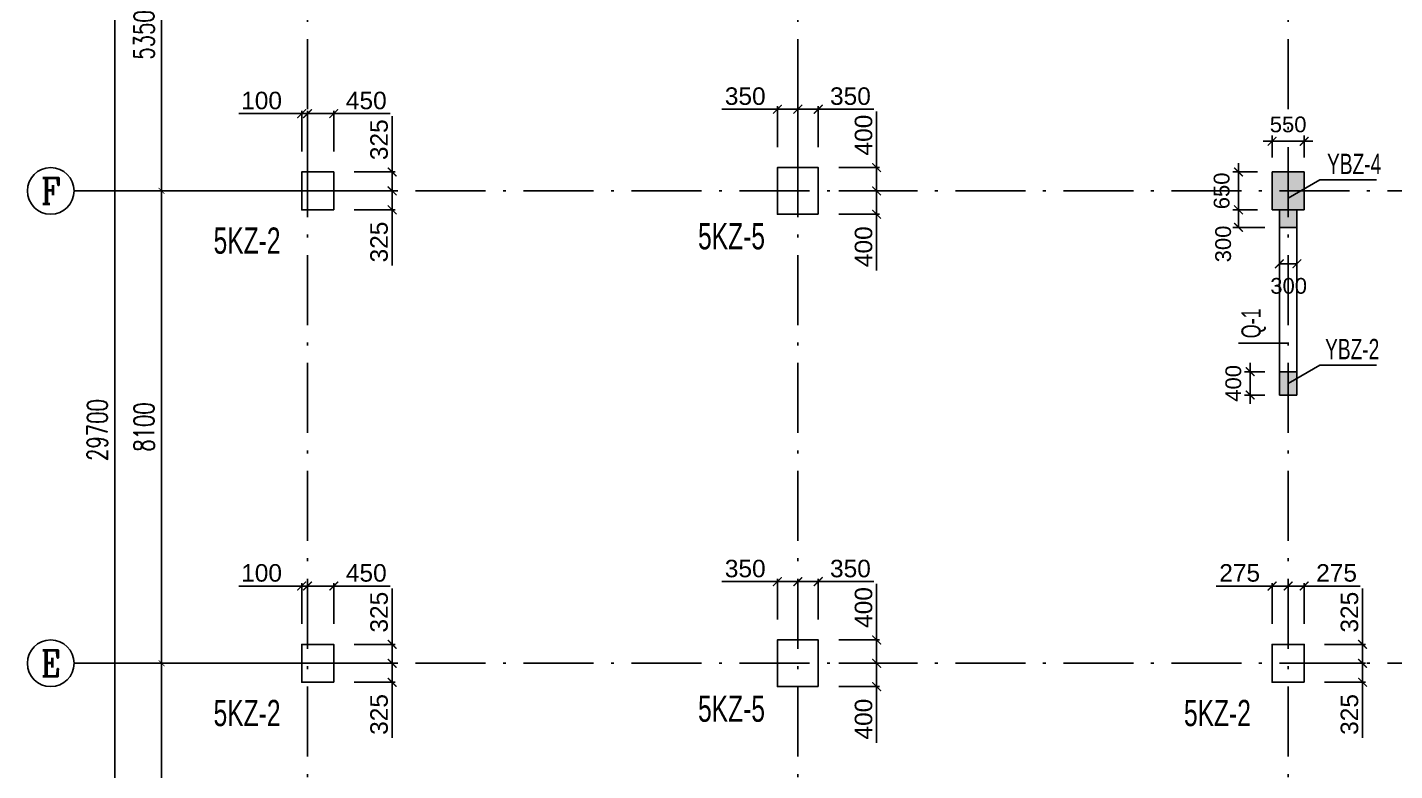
# Model space of a CAD drawing. Header units: millimetres. Extents: x -3831 to 465700, y 39900 to 106100.
# Drawn here: x 306800 to 330225, y 80609 to 93355 of the extents above; entities that cross this region are included whole.
import ezdxf
from ezdxf.enums import TextEntityAlignment as Align

# ---------------------------------------------------------------- set-up
doc = ezdxf.new("R2010")
doc.units = ezdxf.units.MM
doc.linetypes.add('线型2', pattern=[1850, 1200, -300, 50, -300])
for name, color, linetype in [('AXIS', 3, 'Continuous'), ('AXIS_TEXT', 7, 'Continuous'), ('BZ-name', 160, 'Continuous'), ('column_dim', 90, 'Continuous'), ('DOTE', 10, '线型2'), ('WALL-Beam', 80, 'Continuous'), ('wall_dim', 60, 'Continuous'), ('WALL_INFO', 130, 'Continuous')]:
    doc.layers.add(name, color=color, linetype=linetype)
for name, color, linetype, lineweight in [('S_Cl', 2, 'Continuous', 25), ('S_ColumFocus', 2, 'Continuous', 9), ('S_ConcWall', 3, 'Continuous', 25)]:
    doc.layers.add(name, color=color, linetype=linetype, lineweight=lineweight)
doc.styles.add('_TCH_AXIS', font='COMPLEX', dxfattribs={"bigfont": 'GBCBIG'})
doc.styles.add('_TCH_DIM_T3', font='SIMPLEX', dxfattribs={"width": 0.705882, "bigfont": 'GBCBIG'})
doc.styles.add('COMPLEX', font='COMPLEX')
doc.styles.get("Standard").update_dxf_attribs({"font": 'arial.ttf'})
doc.styles.add('xxxx', font='RIF.ttf')
doc.dimstyles.new('_TCH_ARCH&&100', dxfattribs={"dimtxt": 297.5, "dimasz": 100, "dimexe": 250, "dimexo": 300, "dimgap": 126.25, "dimtad": 1, "dimdec": 0, "dimzin": 0, "dimdsep": 46, "dimtxsty": '_TCH_DIM_T3', "dimblk": 'ARCHTICK', "dimcen": 0.09, "dimclrt": 7, "dimazin": 2, "dimtfac": 1, "dimtdec": 0, "dimtix": 1, "dimtmove": 2, "dimatfit": 3, "dimfxl": 100, "dimtolj": 1, "dimtzin": 0, "dimarcsym": 0})
doc.dimstyles.new('ISO-25', dxfattribs={"dimtxt": 2.5, "dimasz": 2.5, "dimexe": 1.25, "dimexo": 0.625, "dimtad": 1, "dimtxsty": 'Standard', "dimcen": 2.5, "dimadec": 0, "dimazin": 0, "dimtfac": 1, "dimtmove": 0, "dimatfit": 3, "dimfxl": 1, "dimarcsym": 0})

# ---------------------------------------------------------------- blocks, each defined once
blk = doc.blocks.new('_ArchTick')
at = {"color": 0, "linetype": 'ByBlock', "const_width": 0.15}
blk.add_lwpolyline([(-0.5, -0.5), (0.5, 0.5)], dxfattribs=at)
blk = doc.blocks.new('*D398')
at = {"layer": 'Defpoints', "color": 0, "transparency": 16777216}
for p in [(328675, 91400), (328125, 90875), (328675, 90875)]:
    blk.add_point(p, dxfattribs=at)
at = {"layer": 'wall_dim', "color": 0, "lineweight": -2, "transparency": 16777216}
for p, q in [((328125, 91400), (327975, 91400)), ((328125, 91125), (328125, 91499)), ((328125, 91400), (328675, 91400)), ((328675, 91125), (328675, 91499)), ((328675, 91400), (328825, 91400))]:
    blk.add_line(p, q, dxfattribs=at)
at = {"layer": 'wall_dim', "color": 0, "lineweight": -2, "transparency": 16777216, "xscale": 150, "yscale": 150, "zscale": 150}
blk.add_blockref('_ArchTick', (328125, 91400), dxfattribs=at)
at = {"layer": 'wall_dim', "color": 0, "lineweight": -2, "transparency": 16777216, "xscale": 150, "yscale": 150, "zscale": 150, "rotation": 180}
blk.add_blockref('_ArchTick', (328675, 91400), dxfattribs=at)
at = {"layer": 'wall_dim', "color": 7, "transparency": 16777216, "insert": (328400, 91688), "char_height": 270, "attachment_point": 5}
blk.add_mtext('550', dxfattribs=at)
blk = doc.blocks.new('*D399')
at = {"layer": 'Defpoints', "color": 0, "transparency": 16777216}
for p in [(327550, 90875), (328125, 90875), (328125, 90225)]:
    blk.add_point(p, dxfattribs=at)
at = {"layer": 'wall_dim', "color": 0, "lineweight": -2, "transparency": 16777216}
for p, q in [((327550, 90875), (327550, 91025)), ((327875, 90875), (327451, 90875)), ((327550, 90225), (327550, 90875)), ((327875, 90225), (327451, 90225)), ((327550, 90225), (327550, 90075))]:
    blk.add_line(p, q, dxfattribs=at)
at = {"layer": 'wall_dim', "color": 0, "lineweight": -2, "transparency": 16777216, "xscale": 150, "yscale": 150, "zscale": 150}
for p, rotation in [((327550, 90875), 270), ((327550, 90225), 90)]:
    blk.add_blockref('_ArchTick', p, dxfattribs=dict(at, rotation=rotation))
at = {"layer": 'wall_dim', "color": 7, "transparency": 16777216, "insert": (327262, 90550), "char_height": 270, "attachment_point": 5, "rotation": 90}
blk.add_mtext('650', dxfattribs=at)
blk = doc.blocks.new('*D400')
at = {"layer": 'Defpoints', "color": 0, "transparency": 16777216}
for p in [(328250, 89800), (328550, 89800), (328550, 89300)]:
    blk.add_point(p, dxfattribs=at)
at = {"layer": 'wall_dim', "color": 0, "lineweight": -2, "transparency": 16777216}
for p, q in [((328250, 89550), (328250, 89201)), ((328550, 89550), (328550, 89201)), ((328250, 89300), (328550, 89300))]:
    blk.add_line(p, q, dxfattribs=at)
at = {"layer": 'wall_dim', "color": 0, "lineweight": -2, "transparency": 16777216, "xscale": 150, "yscale": 150, "zscale": 150, "rotation": 180}
blk.add_blockref('_ArchTick', (328250, 89300), dxfattribs=at)
at = {"layer": 'wall_dim', "color": 0, "lineweight": -2, "transparency": 16777216, "xscale": 150, "yscale": 150, "zscale": 150}
blk.add_blockref('_ArchTick', (328550, 89300), dxfattribs=at)
at = {"layer": 'wall_dim', "color": 7, "transparency": 16777216, "insert": (328409, 88920), "char_height": 270, "attachment_point": 5}
blk.add_mtext('300', dxfattribs=at)
blk = doc.blocks.new('*D407')
at = {"layer": 'Defpoints', "color": 0, "transparency": 16777216}
for p in [(328250, 87450), (327750, 87050), (328250, 87050)]:
    blk.add_point(p, dxfattribs=at)
at = {"layer": 'wall_dim', "color": 0, "lineweight": -2, "transparency": 16777216}
for p, q in [((328000, 87450), (327651, 87450)), ((327750, 87450), (327750, 87600)), ((327750, 87450), (327750, 87050)), ((328000, 87050), (327651, 87050)), ((327750, 87050), (327750, 86900))]:
    blk.add_line(p, q, dxfattribs=at)
at = {"layer": 'wall_dim', "color": 0, "lineweight": -2, "transparency": 16777216, "xscale": 150, "yscale": 150, "zscale": 150}
for p, rotation in [((327750, 87450), 270), ((327750, 87050), 90)]:
    blk.add_blockref('_ArchTick', p, dxfattribs=dict(at, rotation=rotation))
at = {"layer": 'wall_dim', "color": 7, "transparency": 16777216, "insert": (327462, 87250), "char_height": 270, "attachment_point": 5, "rotation": 90}
blk.add_mtext('400', dxfattribs=at)
blk = doc.blocks.new('*D438')
at = {"layer": 'Defpoints', "color": 0, "transparency": 16777216}
for p in [(328125, 90225), (327550, 89925), (328250, 89925)]:
    blk.add_point(p, dxfattribs=at)
at = {"layer": 'wall_dim', "color": 0, "lineweight": -2, "transparency": 16777216}
for p, q in [((327875, 90225), (327451, 90225)), ((327550, 90225), (327550, 89925)), ((328000, 89925), (327451, 89925))]:
    blk.add_line(p, q, dxfattribs=at)
at = {"layer": 'wall_dim', "color": 0, "lineweight": -2, "transparency": 16777216, "xscale": 150, "yscale": 150, "zscale": 150}
for p, rotation in [((327550, 90225), 90), ((327550, 89925), 270)]:
    blk.add_blockref('_ArchTick', p, dxfattribs=dict(at, rotation=rotation))
at = {"layer": 'wall_dim', "color": 7, "transparency": 16777216, "insert": (327288, 89640), "char_height": 270, "attachment_point": 5, "rotation": 90}
blk.add_mtext('300', dxfattribs=at)
blk = doc.blocks.new('*D454')
at = {"layer": 'AXIS', "color": 0, "lineweight": -2, "transparency": 16777216}
for p, q in [((311300, 82450), (308850, 82450)), ((309100, 77000), (309100, 82450)), ((311300, 77000), (308850, 77000))]:
    blk.add_line(p, q, dxfattribs=at)
at = {"layer": 'Defpoints', "color": 0, "transparency": 16777216}
for p in [(309100, 82450), (311600, 82450), (311600, 77000)]:
    blk.add_point(p, dxfattribs=at)
at = {"layer": 'AXIS', "color": 0, "lineweight": -2, "transparency": 16777216, "xscale": 100, "yscale": 100, "zscale": 100}
for p, rotation in [((309100, 82450), 90), ((309100, 77000), 270)]:
    blk.add_blockref('_ArchTick', p, dxfattribs=dict(at, rotation=rotation))
at = {"layer": 'AXIS', "color": 7, "transparency": 16777216, "insert": (308798.75, 79725), "char_height": 350, "attachment_point": 5, "rotation": 90, "style": '_TCH_DIM_T3'}
blk.add_mtext('\\A1;5450', dxfattribs=at)
blk = doc.blocks.new('*D455')
at = {"layer": 'AXIS', "color": 0, "lineweight": -2, "transparency": 16777216}
for p, q in [((311300, 90550), (308850, 90550)), ((309100, 82450), (309100, 90550)), ((311300, 82450), (308850, 82450))]:
    blk.add_line(p, q, dxfattribs=at)
at = {"layer": 'Defpoints', "color": 0, "transparency": 16777216}
for p in [(309100, 90550), (311600, 90550), (311600, 82450)]:
    blk.add_point(p, dxfattribs=at)
at = {"layer": 'AXIS', "color": 0, "lineweight": -2, "transparency": 16777216, "xscale": 100, "yscale": 100, "zscale": 100}
for p, rotation in [((309100, 90550), 90), ((309100, 82450), 270)]:
    blk.add_blockref('_ArchTick', p, dxfattribs=dict(at, rotation=rotation))
at = {"layer": 'AXIS', "color": 7, "transparency": 16777216, "insert": (308798.75, 86500), "char_height": 350, "attachment_point": 5, "rotation": 90, "style": '_TCH_DIM_T3'}
blk.add_mtext('\\A1;8100', dxfattribs=at)
blk = doc.blocks.new('*D456')
at = {"layer": 'AXIS', "color": 0, "lineweight": -2, "transparency": 16777216}
for p, q in [((311300, 95900.24988), (308850, 95900.24988)), ((309100, 90550), (309100, 95900.24988)), ((311300, 90550), (308850, 90550))]:
    blk.add_line(p, q, dxfattribs=at)
at = {"layer": 'Defpoints', "color": 0, "transparency": 16777216}
for p in [(309100, 95900.24988), (311600, 95900.24988), (311600, 90550)]:
    blk.add_point(p, dxfattribs=at)
at = {"layer": 'AXIS', "color": 0, "lineweight": -2, "transparency": 16777216, "xscale": 100, "yscale": 100, "zscale": 100}
for p, rotation in [((309100, 95900.24988), 90), ((309100, 90550), 270)]:
    blk.add_blockref('_ArchTick', p, dxfattribs=dict(at, rotation=rotation))
at = {"layer": 'AXIS', "color": 7, "transparency": 16777216, "insert": (308798.75, 93225.12494), "char_height": 350, "attachment_point": 5, "rotation": 90, "style": '_TCH_DIM_T3'}
blk.add_mtext('\\A1;5350', dxfattribs=at)
blk = doc.blocks.new('*D458')
at = {"layer": 'AXIS', "color": 0, "lineweight": -2, "transparency": 16777216}
for p, q in [((311300, 101300), (308050, 101300)), ((308300, 71600), (308300, 101300)), ((311300, 71600), (308050, 71600))]:
    blk.add_line(p, q, dxfattribs=at)
at = {"layer": 'Defpoints', "color": 0, "transparency": 16777216}
for p in [(308300, 101300), (311600, 101300), (311600, 71600)]:
    blk.add_point(p, dxfattribs=at)
at = {"layer": 'AXIS', "color": 0, "lineweight": -2, "transparency": 16777216, "xscale": 100, "yscale": 100, "zscale": 100}
for p, rotation in [((308300, 101300), 90), ((308300, 71600), 270)]:
    blk.add_blockref('_ArchTick', p, dxfattribs=dict(at, rotation=rotation))
at = {"layer": 'AXIS', "color": 7, "transparency": 16777216, "insert": (307999, 86450), "char_height": 350, "attachment_point": 5, "rotation": 90, "style": '_TCH_DIM_T3'}
blk.add_mtext('\\A1;29700', dxfattribs=at)
blk = doc.blocks.new('_AXISO')
blk.add_circle((0, 0), 0.5)
at = {"layer": 'AXIS_TEXT', "style": 'COMPLEX', "width": 1.041667}
blk.add_attdef('A', text='', height=0.56, dxfattribs=at).set_placement((-0.25, -0.28), (0.25, -0.28), align=Align.FIT)
blk = doc.blocks.new('*D2106')
at = {"layer": 'column_dim', "color": 0, "lineweight": -2, "transparency": 16777216}
for p, q in [((329025, 82450), (329725, 82450)), ((329675, 82450), (329675, 82125)), ((329025, 82125), (329725, 82125)), ((329675, 82125), (329675, 81170))]:
    blk.add_line(p, q, dxfattribs=at)
at = {"layer": 'Defpoints', "color": 0, "transparency": 16777216}
for p in [(328675, 82450), (329675, 82450), (328675, 82125)]:
    blk.add_point(p, dxfattribs=at)
at = {"layer": 'column_dim', "color": 0, "lineweight": -2, "transparency": 16777216, "xscale": 150, "yscale": 150, "zscale": 150}
for p, rotation in [((329675, 82450), 90), ((329675, 82125), 270)]:
    blk.add_blockref('_ArchTick', p, dxfattribs=dict(at, rotation=rotation))
at = {"layer": 'column_dim', "color": 7, "transparency": 16777216, "insert": (329452, 81573), "char_height": 300, "attachment_point": 5, "rotation": 90}
blk.add_mtext('325', dxfattribs=at)
blk = doc.blocks.new('*D2107')
at = {"layer": 'column_dim', "color": 0, "lineweight": -2, "transparency": 16777216}
for p, q in [((329675, 82775), (329675, 83730)), ((329025, 82775), (329725, 82775)), ((329675, 82450), (329675, 82775)), ((329025, 82450), (329725, 82450))]:
    blk.add_line(p, q, dxfattribs=at)
at = {"layer": 'Defpoints', "color": 0, "transparency": 16777216}
for p in [(328675, 82775), (328675, 82450), (329675, 82450)]:
    blk.add_point(p, dxfattribs=at)
at = {"layer": 'column_dim', "color": 0, "lineweight": -2, "transparency": 16777216, "xscale": 150, "yscale": 150, "zscale": 150}
for p, rotation in [((329675, 82775), 90), ((329675, 82450), 270)]:
    blk.add_blockref('_ArchTick', p, dxfattribs=dict(at, rotation=rotation))
at = {"layer": 'column_dim', "color": 7, "transparency": 16777216, "insert": (329452, 83327), "char_height": 300, "attachment_point": 5, "rotation": 90}
blk.add_mtext('325', dxfattribs=at)
blk = doc.blocks.new('*D2108')
at = {"layer": 'column_dim', "color": 0, "lineweight": -2, "transparency": 16777216}
for p, q in [((328400, 83125), (328400, 83825)), ((328400, 83775), (328675, 83775)), ((328675, 83125), (328675, 83825)), ((328675, 83775), (329635, 83775))]:
    blk.add_line(p, q, dxfattribs=at)
at = {"layer": 'Defpoints', "color": 0, "transparency": 16777216}
for p in [(328400, 83775), (328400, 82775), (328675, 82775)]:
    blk.add_point(p, dxfattribs=at)
at = {"layer": 'column_dim', "color": 0, "lineweight": -2, "transparency": 16777216, "xscale": 150, "yscale": 150, "zscale": 150, "rotation": 180}
blk.add_blockref('_ArchTick', (328400, 83775), dxfattribs=at)
at = {"layer": 'column_dim', "color": 0, "lineweight": -2, "transparency": 16777216, "xscale": 150, "yscale": 150, "zscale": 150}
blk.add_blockref('_ArchTick', (328675, 83775), dxfattribs=at)
at = {"layer": 'column_dim', "color": 7, "transparency": 16777216, "insert": (329230, 83998), "char_height": 300, "attachment_point": 5}
blk.add_mtext('275', dxfattribs=at)
blk = doc.blocks.new('*D2109')
at = {"layer": 'column_dim', "color": 0, "lineweight": -2, "transparency": 16777216}
for p, q in [((328125, 83775), (327165, 83775)), ((328125, 83125), (328125, 83825)), ((328400, 83775), (328125, 83775)), ((328400, 83125), (328400, 83825))]:
    blk.add_line(p, q, dxfattribs=at)
at = {"layer": 'Defpoints', "color": 0, "transparency": 16777216}
for p in [(328400, 83775), (328125, 82775), (328400, 82775)]:
    blk.add_point(p, dxfattribs=at)
at = {"layer": 'column_dim', "color": 0, "lineweight": -2, "transparency": 16777216, "xscale": 150, "yscale": 150, "zscale": 150, "rotation": 180}
blk.add_blockref('_ArchTick', (328125, 83775), dxfattribs=at)
at = {"layer": 'column_dim', "color": 0, "lineweight": -2, "transparency": 16777216, "xscale": 150, "yscale": 150, "zscale": 150}
blk.add_blockref('_ArchTick', (328400, 83775), dxfattribs=at)
at = {"layer": 'column_dim', "color": 7, "transparency": 16777216, "insert": (327570, 83998), "char_height": 300, "attachment_point": 5}
blk.add_mtext('275', dxfattribs=at)
blk = doc.blocks.new('*D2125')
at = {"layer": 'column_dim', "color": 0, "lineweight": -2, "transparency": 16777216}
for p, q in [((320700, 90550), (321400, 90550)), ((321350, 90550), (321350, 90150)), ((320700, 90150), (321400, 90150)), ((321350, 90150), (321350, 89186))]:
    blk.add_line(p, q, dxfattribs=at)
at = {"layer": 'Defpoints', "color": 0, "transparency": 16777216}
for p in [(320350, 90550), (321350, 90550), (320350, 90150)]:
    blk.add_point(p, dxfattribs=at)
at = {"layer": 'column_dim', "color": 0, "lineweight": -2, "transparency": 16777216, "xscale": 150, "yscale": 150, "zscale": 150}
for p, rotation in [((321350, 90550), 90), ((321350, 90150), 270)]:
    blk.add_blockref('_ArchTick', p, dxfattribs=dict(at, rotation=rotation))
at = {"layer": 'column_dim', "color": 7, "transparency": 16777216, "insert": (321127, 89593), "char_height": 300, "attachment_point": 5, "rotation": 90}
blk.add_mtext('400', dxfattribs=at)
blk = doc.blocks.new('*D2126')
at = {"layer": 'column_dim', "color": 0, "lineweight": -2, "transparency": 16777216}
for p, q in [((321350, 90950), (321350, 91914)), ((320700, 90950), (321400, 90950)), ((321350, 90550), (321350, 90950)), ((320700, 90550), (321400, 90550))]:
    blk.add_line(p, q, dxfattribs=at)
at = {"layer": 'Defpoints', "color": 0, "transparency": 16777216}
for p in [(320350, 90950), (320350, 90550), (321350, 90550)]:
    blk.add_point(p, dxfattribs=at)
at = {"layer": 'column_dim', "color": 0, "lineweight": -2, "transparency": 16777216, "xscale": 150, "yscale": 150, "zscale": 150}
for p, rotation in [((321350, 90950), 90), ((321350, 90550), 270)]:
    blk.add_blockref('_ArchTick', p, dxfattribs=dict(at, rotation=rotation))
at = {"layer": 'column_dim', "color": 7, "transparency": 16777216, "insert": (321127, 91507), "char_height": 300, "attachment_point": 5, "rotation": 90}
blk.add_mtext('400', dxfattribs=at)
blk = doc.blocks.new('*D2127')
at = {"layer": 'column_dim', "color": 0, "lineweight": -2, "transparency": 16777216}
for p, q in [((320000, 91300), (320000, 92000)), ((320000, 91950), (320350, 91950)), ((320350, 91300), (320350, 92000)), ((320350, 91950), (321302, 91950))]:
    blk.add_line(p, q, dxfattribs=at)
at = {"layer": 'Defpoints', "color": 0, "transparency": 16777216}
for p in [(320000, 91950), (320000, 90950), (320350, 90950)]:
    blk.add_point(p, dxfattribs=at)
at = {"layer": 'column_dim', "color": 0, "lineweight": -2, "transparency": 16777216, "xscale": 150, "yscale": 150, "zscale": 150, "rotation": 180}
blk.add_blockref('_ArchTick', (320000, 91950), dxfattribs=at)
at = {"layer": 'column_dim', "color": 0, "lineweight": -2, "transparency": 16777216, "xscale": 150, "yscale": 150, "zscale": 150}
blk.add_blockref('_ArchTick', (320350, 91950), dxfattribs=at)
at = {"layer": 'column_dim', "color": 7, "transparency": 16777216, "insert": (320901, 92173), "char_height": 300, "attachment_point": 5}
blk.add_mtext('350', dxfattribs=at)
blk = doc.blocks.new('*D2128')
at = {"layer": 'column_dim', "color": 0, "lineweight": -2, "transparency": 16777216}
for p, q in [((319650, 91950), (318698, 91950)), ((319650, 91300), (319650, 92000)), ((320000, 91950), (319650, 91950)), ((320000, 91300), (320000, 92000))]:
    blk.add_line(p, q, dxfattribs=at)
at = {"layer": 'Defpoints', "color": 0, "transparency": 16777216}
for p in [(320000, 91950), (319650, 90950), (320000, 90950)]:
    blk.add_point(p, dxfattribs=at)
at = {"layer": 'column_dim', "color": 0, "lineweight": -2, "transparency": 16777216, "xscale": 150, "yscale": 150, "zscale": 150, "rotation": 180}
blk.add_blockref('_ArchTick', (319650, 91950), dxfattribs=at)
at = {"layer": 'column_dim', "color": 0, "lineweight": -2, "transparency": 16777216, "xscale": 150, "yscale": 150, "zscale": 150}
blk.add_blockref('_ArchTick', (320000, 91950), dxfattribs=at)
at = {"layer": 'column_dim', "color": 7, "transparency": 16777216, "insert": (319099, 92173), "char_height": 300, "attachment_point": 5}
blk.add_mtext('350', dxfattribs=at)
blk = doc.blocks.new('*D2129')
at = {"layer": 'column_dim', "color": 0, "lineweight": -2, "transparency": 16777216}
for p, q in [((320700, 82450), (321400, 82450)), ((321350, 82450), (321350, 82050)), ((320700, 82050), (321400, 82050)), ((321350, 82050), (321350, 81086))]:
    blk.add_line(p, q, dxfattribs=at)
at = {"layer": 'Defpoints', "color": 0, "transparency": 16777216}
for p in [(320350, 82450), (321350, 82450), (320350, 82050)]:
    blk.add_point(p, dxfattribs=at)
at = {"layer": 'column_dim', "color": 0, "lineweight": -2, "transparency": 16777216, "xscale": 150, "yscale": 150, "zscale": 150}
for p, rotation in [((321350, 82450), 90), ((321350, 82050), 270)]:
    blk.add_blockref('_ArchTick', p, dxfattribs=dict(at, rotation=rotation))
at = {"layer": 'column_dim', "color": 7, "transparency": 16777216, "insert": (321127, 81493), "char_height": 300, "attachment_point": 5, "rotation": 90}
blk.add_mtext('400', dxfattribs=at)
blk = doc.blocks.new('*D2130')
at = {"layer": 'column_dim', "color": 0, "lineweight": -2, "transparency": 16777216}
for p, q in [((321350, 82850), (321350, 83814)), ((320700, 82850), (321400, 82850)), ((321350, 82450), (321350, 82850)), ((320700, 82450), (321400, 82450))]:
    blk.add_line(p, q, dxfattribs=at)
at = {"layer": 'Defpoints', "color": 0, "transparency": 16777216}
for p in [(320350, 82850), (320350, 82450), (321350, 82450)]:
    blk.add_point(p, dxfattribs=at)
at = {"layer": 'column_dim', "color": 0, "lineweight": -2, "transparency": 16777216, "xscale": 150, "yscale": 150, "zscale": 150}
for p, rotation in [((321350, 82850), 90), ((321350, 82450), 270)]:
    blk.add_blockref('_ArchTick', p, dxfattribs=dict(at, rotation=rotation))
at = {"layer": 'column_dim', "color": 7, "transparency": 16777216, "insert": (321127, 83407), "char_height": 300, "attachment_point": 5, "rotation": 90}
blk.add_mtext('400', dxfattribs=at)
blk = doc.blocks.new('*D2131')
at = {"layer": 'column_dim', "color": 0, "lineweight": -2, "transparency": 16777216}
for p, q in [((320000, 83200), (320000, 83900)), ((320350, 83200), (320350, 83900)), ((320000, 83850), (320350, 83850)), ((320350, 83850), (321302, 83850))]:
    blk.add_line(p, q, dxfattribs=at)
at = {"layer": 'Defpoints', "color": 0, "transparency": 16777216}
for p in [(320000, 83850), (320000, 82850), (320350, 82850)]:
    blk.add_point(p, dxfattribs=at)
at = {"layer": 'column_dim', "color": 0, "lineweight": -2, "transparency": 16777216, "xscale": 150, "yscale": 150, "zscale": 150, "rotation": 180}
blk.add_blockref('_ArchTick', (320000, 83850), dxfattribs=at)
at = {"layer": 'column_dim', "color": 0, "lineweight": -2, "transparency": 16777216, "xscale": 150, "yscale": 150, "zscale": 150}
blk.add_blockref('_ArchTick', (320350, 83850), dxfattribs=at)
at = {"layer": 'column_dim', "color": 7, "transparency": 16777216, "insert": (320901, 84073), "char_height": 300, "attachment_point": 5}
blk.add_mtext('350', dxfattribs=at)
blk = doc.blocks.new('*D2132')
at = {"layer": 'column_dim', "color": 0, "lineweight": -2, "transparency": 16777216}
for p, q in [((319650, 83200), (319650, 83900)), ((320000, 83200), (320000, 83900)), ((319650, 83850), (318698, 83850)), ((320000, 83850), (319650, 83850))]:
    blk.add_line(p, q, dxfattribs=at)
at = {"layer": 'Defpoints', "color": 0, "transparency": 16777216}
for p in [(320000, 83850), (319650, 82850), (320000, 82850)]:
    blk.add_point(p, dxfattribs=at)
at = {"layer": 'column_dim', "color": 0, "lineweight": -2, "transparency": 16777216, "xscale": 150, "yscale": 150, "zscale": 150, "rotation": 180}
blk.add_blockref('_ArchTick', (319650, 83850), dxfattribs=at)
at = {"layer": 'column_dim', "color": 0, "lineweight": -2, "transparency": 16777216, "xscale": 150, "yscale": 150, "zscale": 150}
blk.add_blockref('_ArchTick', (320000, 83850), dxfattribs=at)
at = {"layer": 'column_dim', "color": 7, "transparency": 16777216, "insert": (319099, 84073), "char_height": 300, "attachment_point": 5}
blk.add_mtext('350', dxfattribs=at)
blk = doc.blocks.new('*D2144')
at = {"layer": 'column_dim', "color": 0, "lineweight": -2, "transparency": 16777216}
for p, q in [((312400, 90550), (313100, 90550)), ((313050, 90550), (313050, 90225)), ((312400, 90225), (313100, 90225)), ((313050, 90225), (313050, 89270))]:
    blk.add_line(p, q, dxfattribs=at)
at = {"layer": 'Defpoints', "color": 0, "transparency": 16777216}
for p in [(312050, 90550), (313050, 90550), (312050, 90225)]:
    blk.add_point(p, dxfattribs=at)
at = {"layer": 'column_dim', "color": 0, "lineweight": -2, "transparency": 16777216, "xscale": 150, "yscale": 150, "zscale": 150}
for p, rotation in [((313050, 90550), 90), ((313050, 90225), 270)]:
    blk.add_blockref('_ArchTick', p, dxfattribs=dict(at, rotation=rotation))
at = {"layer": 'column_dim', "color": 7, "transparency": 16777216, "insert": (312827, 89673), "char_height": 300, "attachment_point": 5, "rotation": 90}
blk.add_mtext('325', dxfattribs=at)
blk = doc.blocks.new('*D2145')
at = {"layer": 'column_dim', "color": 0, "lineweight": -2, "transparency": 16777216}
for p, q in [((313050, 90875), (313050, 91830)), ((312400, 90875), (313100, 90875)), ((313050, 90550), (313050, 90875)), ((312400, 90550), (313100, 90550))]:
    blk.add_line(p, q, dxfattribs=at)
at = {"layer": 'Defpoints', "color": 0, "transparency": 16777216}
for p in [(312050, 90875), (312050, 90550), (313050, 90550)]:
    blk.add_point(p, dxfattribs=at)
at = {"layer": 'column_dim', "color": 0, "lineweight": -2, "transparency": 16777216, "xscale": 150, "yscale": 150, "zscale": 150}
for p, rotation in [((313050, 90875), 90), ((313050, 90550), 270)]:
    blk.add_blockref('_ArchTick', p, dxfattribs=dict(at, rotation=rotation))
at = {"layer": 'column_dim', "color": 7, "transparency": 16777216, "insert": (312827, 91427), "char_height": 300, "attachment_point": 5, "rotation": 90}
blk.add_mtext('325', dxfattribs=at)
blk = doc.blocks.new('*D2146')
at = {"layer": 'column_dim', "color": 0, "lineweight": -2, "transparency": 16777216}
for p, q in [((311600, 91225), (311600, 91925)), ((311600, 91875), (312050, 91875)), ((312050, 91225), (312050, 91925)), ((312050, 91875), (313014, 91875))]:
    blk.add_line(p, q, dxfattribs=at)
at = {"layer": 'Defpoints', "color": 0, "transparency": 16777216}
for p in [(311600, 91875), (311600, 90875), (312050, 90875)]:
    blk.add_point(p, dxfattribs=at)
at = {"layer": 'column_dim', "color": 0, "lineweight": -2, "transparency": 16777216, "xscale": 150, "yscale": 150, "zscale": 150, "rotation": 180}
blk.add_blockref('_ArchTick', (311600, 91875), dxfattribs=at)
at = {"layer": 'column_dim', "color": 0, "lineweight": -2, "transparency": 16777216, "xscale": 150, "yscale": 150, "zscale": 150}
blk.add_blockref('_ArchTick', (312050, 91875), dxfattribs=at)
at = {"layer": 'column_dim', "color": 7, "transparency": 16777216, "insert": (312607, 92098), "char_height": 300, "attachment_point": 5}
blk.add_mtext('450', dxfattribs=at)
blk = doc.blocks.new('*D2147')
at = {"layer": 'column_dim', "color": 0, "lineweight": -2, "transparency": 16777216}
for p, q in [((311500, 91875), (310426, 91875)), ((311500, 91225), (311500, 91925)), ((311600, 91875), (311500, 91875)), ((311600, 91225), (311600, 91925)), ((311600, 91875), (311750, 91875))]:
    blk.add_line(p, q, dxfattribs=at)
at = {"layer": 'Defpoints', "color": 0, "transparency": 16777216}
for p in [(311600, 91875), (311500, 90875), (311600, 90875)]:
    blk.add_point(p, dxfattribs=at)
at = {"layer": 'column_dim', "color": 0, "lineweight": -2, "transparency": 16777216, "xscale": 150, "yscale": 150, "zscale": 150}
blk.add_blockref('_ArchTick', (311500, 91875), dxfattribs=at)
at = {"layer": 'column_dim', "color": 0, "lineweight": -2, "transparency": 16777216, "xscale": 150, "yscale": 150, "zscale": 150, "rotation": 180}
blk.add_blockref('_ArchTick', (311600, 91875), dxfattribs=at)
at = {"layer": 'column_dim', "color": 7, "transparency": 16777216, "insert": (310813, 92098), "char_height": 300, "attachment_point": 5}
blk.add_mtext('100', dxfattribs=at)
blk = doc.blocks.new('*D2148')
at = {"layer": 'column_dim', "color": 0, "lineweight": -2, "transparency": 16777216}
for p, q in [((312400, 82450), (313100, 82450)), ((313050, 82450), (313050, 82125)), ((312400, 82125), (313100, 82125)), ((313050, 82125), (313050, 81170))]:
    blk.add_line(p, q, dxfattribs=at)
at = {"layer": 'Defpoints', "color": 0, "transparency": 16777216}
for p in [(312050, 82450), (313050, 82450), (312050, 82125)]:
    blk.add_point(p, dxfattribs=at)
at = {"layer": 'column_dim', "color": 0, "lineweight": -2, "transparency": 16777216, "xscale": 150, "yscale": 150, "zscale": 150}
for p, rotation in [((313050, 82450), 90), ((313050, 82125), 270)]:
    blk.add_blockref('_ArchTick', p, dxfattribs=dict(at, rotation=rotation))
at = {"layer": 'column_dim', "color": 7, "transparency": 16777216, "insert": (312827, 81573), "char_height": 300, "attachment_point": 5, "rotation": 90}
blk.add_mtext('325', dxfattribs=at)
blk = doc.blocks.new('*D2149')
at = {"layer": 'column_dim', "color": 0, "lineweight": -2, "transparency": 16777216}
for p, q in [((313050, 82775), (313050, 83730)), ((312400, 82775), (313100, 82775)), ((313050, 82450), (313050, 82775)), ((312400, 82450), (313100, 82450))]:
    blk.add_line(p, q, dxfattribs=at)
at = {"layer": 'Defpoints', "color": 0, "transparency": 16777216}
for p in [(312050, 82775), (312050, 82450), (313050, 82450)]:
    blk.add_point(p, dxfattribs=at)
at = {"layer": 'column_dim', "color": 0, "lineweight": -2, "transparency": 16777216, "xscale": 150, "yscale": 150, "zscale": 150}
for p, rotation in [((313050, 82775), 90), ((313050, 82450), 270)]:
    blk.add_blockref('_ArchTick', p, dxfattribs=dict(at, rotation=rotation))
at = {"layer": 'column_dim', "color": 7, "transparency": 16777216, "insert": (312827, 83327), "char_height": 300, "attachment_point": 5, "rotation": 90}
blk.add_mtext('325', dxfattribs=at)
blk = doc.blocks.new('*D2150')
at = {"layer": 'column_dim', "color": 0, "lineweight": -2, "transparency": 16777216}
for p, q in [((311600, 83125), (311600, 83825)), ((311600, 83775), (312050, 83775)), ((312050, 83125), (312050, 83825)), ((312050, 83775), (313014, 83775))]:
    blk.add_line(p, q, dxfattribs=at)
at = {"layer": 'Defpoints', "color": 0, "transparency": 16777216}
for p in [(311600, 83775), (311600, 82775), (312050, 82775)]:
    blk.add_point(p, dxfattribs=at)
at = {"layer": 'column_dim', "color": 0, "lineweight": -2, "transparency": 16777216, "xscale": 150, "yscale": 150, "zscale": 150, "rotation": 180}
blk.add_blockref('_ArchTick', (311600, 83775), dxfattribs=at)
at = {"layer": 'column_dim', "color": 0, "lineweight": -2, "transparency": 16777216, "xscale": 150, "yscale": 150, "zscale": 150}
blk.add_blockref('_ArchTick', (312050, 83775), dxfattribs=at)
at = {"layer": 'column_dim', "color": 7, "transparency": 16777216, "insert": (312607, 83998), "char_height": 300, "attachment_point": 5}
blk.add_mtext('450', dxfattribs=at)
blk = doc.blocks.new('*D2151')
at = {"layer": 'column_dim', "color": 0, "lineweight": -2, "transparency": 16777216}
for p, q in [((311500, 83775), (310426, 83775)), ((311500, 83125), (311500, 83825)), ((311600, 83775), (311500, 83775)), ((311600, 83125), (311600, 83825)), ((311600, 83775), (311750, 83775))]:
    blk.add_line(p, q, dxfattribs=at)
at = {"layer": 'Defpoints', "color": 0, "transparency": 16777216}
for p in [(311600, 83775), (311500, 82775), (311600, 82775)]:
    blk.add_point(p, dxfattribs=at)
at = {"layer": 'column_dim', "color": 0, "lineweight": -2, "transparency": 16777216, "xscale": 150, "yscale": 150, "zscale": 150}
blk.add_blockref('_ArchTick', (311500, 83775), dxfattribs=at)
at = {"layer": 'column_dim', "color": 0, "lineweight": -2, "transparency": 16777216, "xscale": 150, "yscale": 150, "zscale": 150, "rotation": 180}
blk.add_blockref('_ArchTick', (311600, 83775), dxfattribs=at)
at = {"layer": 'column_dim', "color": 7, "transparency": 16777216, "insert": (310813, 83998), "char_height": 300, "attachment_point": 5}
blk.add_mtext('100', dxfattribs=at)

msp = doc.modelspace()

# ---------------------------------------------------------------- hatches: boundary and pattern name
at = {"layer": 'WALL-Beam', "true_color": 0x636466}
h = msp.add_hatch(color=251, dxfattribs=at)
h.dxf.hatch_style = 1
h.paths.add_polyline_path([(328250, 90225), (328250, 89925), (328550, 89925), (328550, 90225), (328675, 90225), (328675, 90875), (328125, 90875), (328125, 90225), (328250, 90225)])
h = msp.add_hatch(color=251, dxfattribs=at)
h.dxf.hatch_style = 1
h.paths.add_polyline_path([(328550, 87450), (328250, 87450), (328250, 87050), (328550, 87050)])

# ---------------------------------------------------------------- linework, layer by layer
at = {"layer": 'AXIS'}
for p, q in [((311600, 90550), (307600, 90550)), ((311600, 82450), (307600, 82450))]:
    msp.add_line(p, q, dxfattribs=at)
at = {"layer": 'BZ-name'}
for points in [[(328400, 90425.00195), (328941.26562, 90737.50195), (329916.26562, 90737.50195)], [(328400, 87250), (328941.26562, 87562.5), (329916.26562, 87562.5)]]:
    msp.add_lwpolyline(points, dxfattribs=at)
at = {"layer": 'DOTE'}
for p, q in [((311600, 71600), (311600, 101300)), ((320000, 71600), (320000, 101300)), ((328400, 71600), (328400, 101300)), ((311600, 90550), (360900, 90550)), ((311600, 82450), (360900, 82450))]:
    msp.add_line(p, q, dxfattribs=at)
at = {"layer": 'S_Cl'}
for points in [[(320350, 90150), (320350, 90950), (319650, 90950), (319650, 90150)], [(312050, 90225), (312050, 90875), (311500, 90875), (311500, 90225)], [(312050, 82125), (312050, 82775), (311500, 82775), (311500, 82125)], [(320350, 82050), (320350, 82850), (319650, 82850), (319650, 82050)], [(328675, 82125), (328675, 82775), (328125, 82775), (328125, 82125)]]:
    msp.add_lwpolyline(points, close=True, dxfattribs=at)
at = {"layer": 'S_ConcWall'}
for p, q in [((328675, 90875), (328125, 90875)), ((328125, 90875), (328125, 90225)), ((328675, 90225), (328675, 90875)), ((328125, 90225), (328675, 90225)), ((328250, 90225), (328250, 87050)), ((328550, 87050), (328550, 90225)), ((328250, 89925), (328550, 89925)), ((328250, 87450), (328550, 87450)), ((328250, 87050), (328550, 87050))]:
    msp.add_line(p, q, dxfattribs=at)
at = {"layer": 'WALL_INFO'}
msp.add_line((328400, 87941.7451), (327550, 87941.7451), dxfattribs=at)

# ---------------------------------------------------------------- block references
at = {"layer": 'AXIS'}
ref = msp.add_blockref('_AXISO', (307200, 90550), dxfattribs=dict(at, xscale=800, yscale=800, zscale=800))
ref.add_attrib('A', 'F', dxfattribs={"layer": 'AXIS_TEXT', "height": 445.44176, "style": '_TCH_AXIS'}).set_placement((307030.3079, 90327.27912), (307369.6921, 90327.27912), align=Align.FIT)
ref = msp.add_blockref('_AXISO', (307200, 82450), dxfattribs=dict(at, xscale=800, yscale=800, zscale=800))
ref.add_attrib('A', 'E', dxfattribs={"layer": 'AXIS_TEXT', "height": 445.44176, "style": '_TCH_AXIS'}).set_placement((307030.3079, 82227.27912), (307369.6921, 82227.27912), align=Align.FIT)

# ---------------------------------------------------------------- texts
at = {"layer": 'BZ-name', "char_height": 350, "attachment_point": 5, "style": 'xxxx'}
for s, insert, width in [('{\\W0.7;YBZ-4}', (329531.01562, 91012.50195), 770.5), ('{\\W0.7;YBZ-2}', (329497.51562, 87837.5), 837.5)]:
    msp.add_mtext(s, dxfattribs=dict(at, insert=insert, width=width))
at = {"layer": 'S_ColumFocus', "char_height": 450, "width": 845.875, "attachment_point": 5, "style": 'xxxx'}
for s, insert in [('{\\W0.7;5KZ-5}', (318863.92096, 89769.37245)), ('\\W0.7000;5KZ-2', (310563.92096, 89694.37245)), ('\\W0.7000;5KZ-2', (310563.92096, 81594.37245)), ('{\\W0.7;5KZ-5}', (318863.92096, 81669.37245)), ('{\\W0.7;5KZ-2}', (327188.92096, 81594.37245))]:
    msp.add_mtext(s, dxfattribs=dict(at, insert=insert))
at = {"layer": 'WALL_INFO', "insert": (327600, 88021.7451), "char_height": 330, "width": 206.3338065, "attachment_point": 1, "rotation": 89.999998465, "style": 'xxxx'}
msp.add_mtext('\\W0.7000;Q-1', dxfattribs=at)

# ---------------------------------------------------------------- dimensions: what is measured, and where the dimension line sits
at = {"layer": 'AXIS'}
for p1, p2, distance, picture, middle in [((311600, 71600), (311600, 101300.30933), 3300, '*D458', (307998.75, 86450.15466)), ((311600, 90550), (311600, 95900.24988), 2500, '*D456', (308798.75, 93225.12494)), ((311600, 82450), (311600, 90550), 2500, '*D455', (308798.75, 86500)), ((311600, 77000), (311600, 82450), 2500, '*D454', (308798.75, 79725))]:
    dim = msp.add_aligned_dim(p1=p1, p2=p2, distance=distance, dimstyle='_TCH_ARCH&&100', override={"dimtxt": 350}, dxfattribs=at)
    dim.commit()
    dim.dimension.update_dxf_attribs({"geometry": picture, "text_midpoint": middle})
at = {"layer": 'column_dim'}
for p1, p2, distance, picture, middle in [((311500, 90875), (311600, 90875), 1000, '*D2147', (310813.21965, 92098.1719)), ((312050, 90875), (311600, 90875), -1000, '*D2146', (312606.93724, 92098.1719)), ((319650, 90950), (320000, 90950), 1000, '*D2128', (319099.20191, 92173.27422)), ((320350, 90950), (320000, 90950), -1000, '*D2127', (320900.79809, 92173.27422)), ((312050, 90875), (312050, 90550), 1000, '*D2145', (312826.72578, 91427.4352)), ((320350, 90950), (320350, 90550), 1000, '*D2126', (321126.8281, 91506.93724)), ((312050, 90225), (312050, 90550), -1000, '*D2144', (312826.72578, 89672.5648)), ((320350, 90150), (320350, 90550), -1000, '*D2125', (321126.8281, 89593.06276)), ((311500, 82775), (311600, 82775), 1000, '*D2151', (310813.21965, 83998.1719)), ((312050, 82775), (311600, 82775), -1000, '*D2150', (312606.93724, 83998.1719)), ((319650, 82850), (320000, 82850), 1000, '*D2132', (319099.20191, 84073.27422)), ((320350, 82850), (320000, 82850), -1000, '*D2131', (320900.79809, 84073.27422)), ((328125, 82775), (328400, 82775), 1000, '*D2109', (327569.9045, 83998.1719)), ((328675, 82775), (328400, 82775), -1000, '*D2108', (329230.0955, 83998.1719)), ((312050, 82775), (312050, 82450), 1000, '*D2149', (312826.72578, 83327.4352)), ((320350, 82850), (320350, 82450), 1000, '*D2130', (321126.8281, 83406.93724)), ((328675, 82775), (328675, 82450), 1000, '*D2107', (329451.72578, 83327.4352)), ((312050, 82125), (312050, 82450), -1000, '*D2148', (312826.72578, 81572.5648)), ((320350, 82050), (320350, 82450), -1000, '*D2129', (321126.8281, 81493.06276)), ((328675, 82125), (328675, 82450), -1000, '*D2106', (329451.72578, 81572.5648))]:
    dim = msp.add_aligned_dim(p1=p1, p2=p2, distance=distance, dimstyle='ISO-25', override={"dimtxt": 300, "dimasz": 150, "dimexe": 50, "dimexo": 350, "dimgap": 70, "dimjust": 1, "dimblk1": 'ArchTick', "dimblk2": 'ArchTick', "dimsah": 1, "dimclrt": 7}, dxfattribs=at)
    dim.commit()
    dim.dimension.update_dxf_attribs({"geometry": picture, "text_midpoint": middle})
at = {"layer": 'wall_dim'}
dim = msp.add_linear_dim(base=(328675, 91400), p1=(328125, 90875), p2=(328675, 90875), dimstyle='ISO-25', override={"dimtxt": 270, "dimasz": 150, "dimexe": 99, "dimexo": 250, "dimgap": 150, "dimblk1": 'ArchTick', "dimblk2": 'ArchTick', "dimsah": 1, "dimclrt": 7, "dimtix": 1, "dimtofl": 1, "dimtmove": 2}, dxfattribs=at)
dim.commit()
dim.dimension.update_dxf_attribs({"geometry": '*D398', "text_midpoint": (328400, 91687.85471)})
for base, p1, p2, picture, middle in [((327550, 90875), (328125, 90225), (328125, 90875), '*D399', (327262.14529, 90550)), ((327750, 87050), (328250, 87450), (328250, 87050), '*D407', (327462.14529, 87250))]:
    dim = msp.add_linear_dim(base=base, p1=p1, p2=p2, angle=90, dimstyle='ISO-25', override={"dimtxt": 270, "dimasz": 150, "dimexe": 99, "dimexo": 250, "dimgap": 150, "dimblk1": 'ArchTick', "dimblk2": 'ArchTick', "dimsah": 1, "dimclrt": 7, "dimtix": 1, "dimtofl": 1, "dimtmove": 2}, dxfattribs=at)
    dim.commit()
    dim.dimension.update_dxf_attribs({"geometry": picture, "text_midpoint": middle})
dim = msp.add_linear_dim(base=(327550, 89925), p1=(328125, 90225), p2=(328250, 89925), angle=90, dimstyle='ISO-25', override={"dimtxt": 270, "dimasz": 150, "dimexe": 99, "dimexo": 250, "dimgap": 150, "dimblk1": 'ArchTick', "dimblk2": 'ArchTick', "dimsah": 1, "dimclrt": 7, "dimtix": 1, "dimtmove": 2}, dxfattribs=at)
dim.commit()
dim.dimension.update_dxf_attribs({"geometry": '*D438', "text_midpoint": (327287.99778, 89639.69309), "dimtype": 160})
dim = msp.add_linear_dim(base=(328550, 89300), p1=(328250, 89800), p2=(328550, 89800), dimstyle='ISO-25', override={"dimtxt": 270, "dimasz": 150, "dimexe": 99, "dimexo": 250, "dimgap": 150, "dimblk1": 'ArchTick', "dimblk2": 'ArchTick', "dimsah": 1, "dimclrt": 7, "dimtix": 1, "dimtmove": 2}, dxfattribs=at)
dim.commit()
dim.dimension.update_dxf_attribs({"geometry": '*D400', "text_midpoint": (328408.99583, 88920.1865), "dimtype": 160})

doc.saveas('drawing.dxf')
